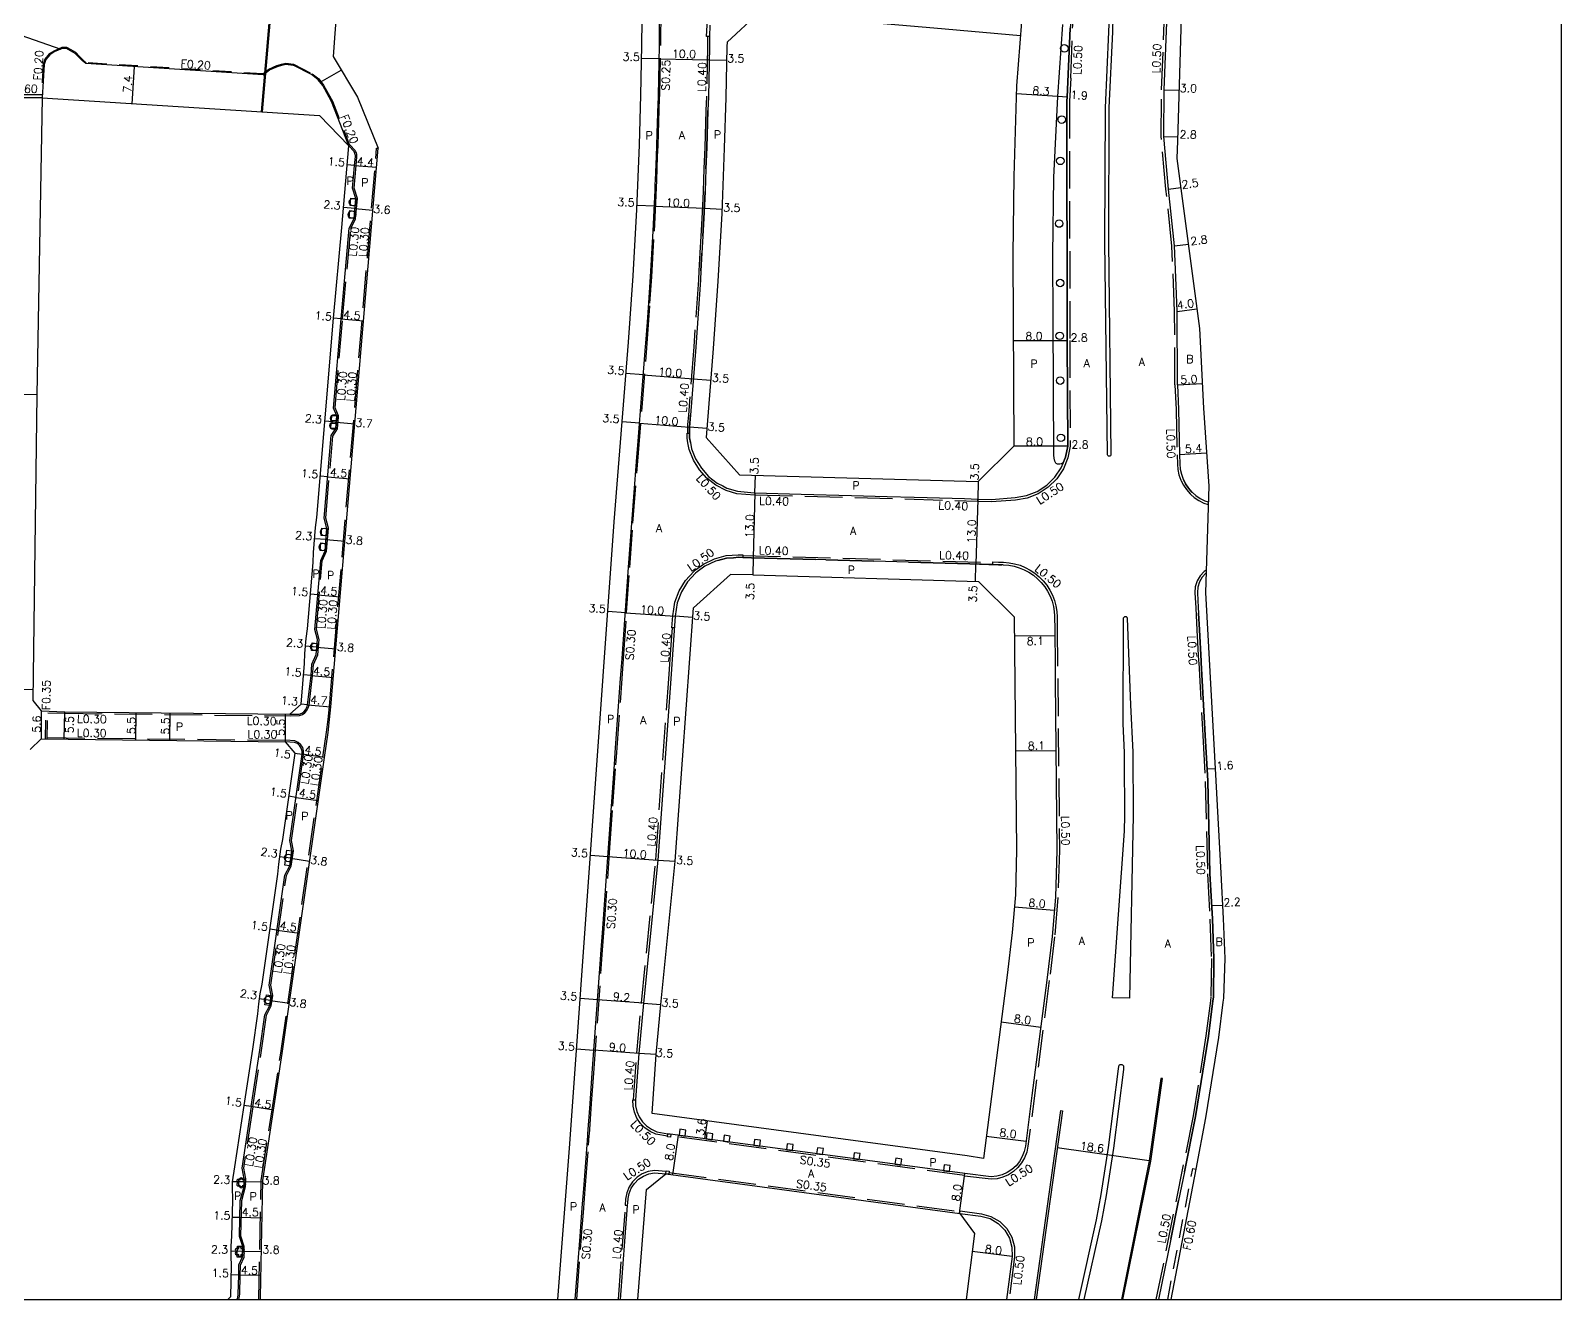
# Model space of a CAD drawing. Header units: metres. Extents: x -1600 to -800, y -108600 to -108000.
# Drawn here: x -1106.1 to -800, y -108600 to -108346.3 of the extents above; entities that cross this region are included whole.
import ezdxf

# ---------------------------------------------------------------- set-up
doc = ezdxf.new("R2010")
doc.units = ezdxf.units.M
doc.header["$LTSCALE"] = 2.5
for name, pattern in [('22320', [2.5, 1.5, -1]), ('22330', [4, 3, -1]), ('2233000', [4, 3, -1])]:
    doc.linetypes.add(name, pattern=pattern)
doc.layers.get('0').update_dxf_attribs({"color": 150, "lineweight": 50})
for name, color, linetype in [('2101000', 7, 'Continuous'), ('2213000', 3, 'Continuous'), ('2226000', 40, 'Continuous'), ('2227000', 1, 'Continuous'), ('2232000', 120, '22320'), ('2233000', 120, '22330'), ('2233300', 63, '2233000'), ('2235000', 4, 'Continuous'), ('2236000', 3, 'Continuous'), ('2236100', 3, 'Continuous'), ('2238000', 3, 'Continuous'), ('2239000', 3, 'Continuous'), ('9107000', 4, 'Continuous'), ('9201100', 215, 'Continuous'), ('9201500', 222, 'Continuous'), ('9202100', 82, 'Continuous'), ('9202200', 82, 'Continuous'), ('9203500', 155, 'Continuous'), ('999', 7, 'Continuous')]:
    doc.layers.add(name, color=color, linetype=linetype)
doc.layers.add('9109230', color=202, linetype='Continuous', lineweight=50)
doc.styles.add('Dm_Anotation', font='txt.shx', dxfattribs={"bigfont": 'pscdm.shx'})

# ---------------------------------------------------------------- blocks, each defined once
blk = doc.blocks.new('223800')
at = {"color": 0, "linetype": 'Continuous'}
blk.add_circle((0, 0), 0.75, dxfattribs=at)
blk = doc.blocks.new('223900')
at = {"linetype": 'Continuous'}
for centre, start, end in [((-0.57735, 0.333333), 30, 270), ((-0.57735, -0.333333), 90, 330), ((0, 0.666667), 330, 210), ((0.57735, 0.333333), 270, 150), ((0.57735, -0.333333), 210, 90), ((0, -0.666667), 150, 30)]:
    blk.add_arc(centre, 0.333333, start, end, dxfattribs=at)

msp = doc.modelspace()

# ---------------------------------------------------------------- linework, layer by layer
at = {"layer": '2101000'}
for points in [[(-1000.71, -108600), (-998.32, -108568.87), (-989.4, -108444.52), (-986.57, -108408.59), (-985.63, -108395.33), (-984.9, -108382.08), (-984.39, -108369.19), (-984.06, -108359.23), (-983.86, -108349.28), (-983.77, -108339.31), (-983.55, -108232.49), (-982.48, -108194.71), (-980.71, -108161.43)], [(-869.33, -108290.36), (-871.25, -108302.46), (-873.4, -108317.26), (-875.13, -108331.96), (-875.99, -108341.48), (-876.75, -108368.38), (-876.88, -108371.92), (-872.35, -108405.89)], [(-1043.57, -108324.82), (-1045.26, -108346.89)], [(-966.85, -108348.63), (-960.49, -108342.76), (-925.51, -108345.8), (-908.19, -108347.31)], [(-907.99, -108344.57), (-908.95, -108357.36), (-909.53, -108375.53), (-909.68, -108391.13), (-909.62, -108404.14), (-909.52, -108429.43)], [(-1045.26, -108346.89), (-1045.61, -108351.49)], [(-966.85, -108348.63), (-966.86, -108349.53), (-967.07, -108359.69), (-967.41, -108369.81), (-967.92, -108382.88), (-968.67, -108396.4), (-969.62, -108409.86), (-971.02, -108427.7)], [(-1045.61, -108351.49), (-1040.77, -108359.67)], [(-1103.81, -108359.8), (-1104.89, -108419.12), (-1105.69, -108480.28), (-1103.98, -108482.36), (-1099.31, -108482.52), (-1054.26, -108483.03), (-1052.04, -108481.02), (-1051.36, -108472.89), (-1051.29, -108470.89), (-1051.03, -108467.9), (-1050.77, -108465.91), (-1049.65, -108452.65), (-1049.58, -108450.65), (-1049.15, -108445.67), (-1048.89, -108443.68), (-1045.52, -108403.85), (-1043.88, -108385.69), (-1042.5, -108369.36)], [(-1103.81, -108359.8), (-1048.37, -108363.33), (-1042.5, -108369.36)], [(-1040.77, -108359.67), (-1036.62, -108369.86)], [(-1057.54, -108562.15), (-1055.81, -108550.82), (-1047.36, -108491.65), (-1046.64, -108486.63), (-1046.32, -108484.08), (-1046.06, -108481.52), (-1036.62, -108369.86)], [(-872.35, -108405.89), (-871.55, -108421.79), (-870.51, -108437.43), (-871.19, -108458.65)], [(-971.02, -108427.7), (-964.34, -108435.14), (-916.61, -108436.49), (-909.52, -108429.43)], [(-961.72, -108455.17), (-966.18, -108455.05), (-973.59, -108461.76)], [(-961.72, -108455.17), (-916.57, -108456.49), (-909.44, -108463.51)], [(-871.19, -108458.65), (-869.12, -108496.32), (-868.08, -108514.76), (-867.61, -108523.83), (-867.29, -108531.86), (-867.59, -108539.8), (-867.69, -108540.59), (-868.59, -108547.64), (-871.17, -108563.72), (-873.13, -108573.96)], [(-981.01, -108551.07), (-980.08, -108541.03), (-977.23, -108512.42), (-973.59, -108461.76)], [(-909.44, -108463.51), (-908.99, -108510.15), (-909.17, -108519.14), (-909.81, -108526.64), (-910.85, -108535.18)], [(-1106.19, -108490.04), (-1104.04, -108487.96), (-1055.25, -108488.52), (-1053.3, -108490.8), (-1055.76, -108508.05), (-1056.14, -108510.01), (-1056.57, -108512.98), (-1056.75, -108514.98), (-1059.89, -108536.95), (-1060.27, -108538.91), (-1060.55, -108540.89), (-1060.74, -108542.89), (-1061.74, -108549.95), (-1063.47, -108561.24), (-1065.34, -108573.52), (-1065.79, -108576.47), (-1065.81, -108577.43), (-1065.77, -108580.26), (-1065.92, -108587.33), (-1066.06, -108589.35), (-1066.1, -108591.5), (-1066.04, -108593.16), (-1066.17, -108599.46), (-1066.65, -108600)], [(-910.85, -108535.18), (-915.58, -108571.86)], [(-981.85, -108562.83), (-981.01, -108551.07)], [(-887.69, -108600), (-882.12, -108572.36), (-879.79, -108555.86), (-880.09, -108555.81), (-882.41, -108572.31), (-888, -108600)], [(-1060.17, -108600), (-1060.17, -108599.59), (-1059.69, -108576.23), (-1057.54, -108562.15)], [(-915.58, -108571.86), (-918.84, -108571.3), (-981.85, -108562.83)], [(-905.34, -108600), (-900.08, -108562.25), (-899.78, -108562.29), (-905.03, -108600)], [(-984.67, -108600), (-982.98, -108578.05), (-979.09, -108574.9)], [(-979.09, -108574.9), (-920.32, -108582.8)], [(-873.13, -108573.96), (-878.12, -108600)], [(-920.32, -108582.8), (-917.34, -108586.81), (-919, -108600)]]:
    msp.add_lwpolyline(points, dxfattribs=at)
at = {"layer": '2213000'}
for points in [[(-1095.06, -108352.94), (-1095.73, -108352.4), (-1096.52, -108351.55), (-1097.23, -108350.89), (-1098.12, -108350.37), (-1098.96, -108349.94), (-1099.81, -108349.94), (-1101.41, -108350.59), (-1102.26, -108351.15), (-1103.1, -108352.13), (-1103.38, -108353.09)], [(-1103.38, -108353.09), (-1103.81, -108359.8)], [(-1059.64, -108355.2), (-1095.06, -108352.94)], [(-1059.64, -108355.2), (-1058.38, -108354.2), (-1056.78, -108353.51), (-1055.89, -108353.23), (-1055.08, -108353.04), (-1053.63, -108353.24)], [(-1042.5, -108369.36), (-1045.96, -108360.51), (-1047.71, -108357.32), (-1048.65, -108356.14), (-1049.93, -108355.13), (-1053.63, -108353.24)], [(-1054.26, -108483.03), (-1052.41, -108482.99), (-1051.91, -108482.81), (-1051.47, -108482.51), (-1051.12, -108482.11), (-1050.87, -108481.64), (-1050.75, -108481.13), (-1050.05, -108475.29), (-1049.86, -108473.01), (-1049, -108471.08), (-1048.74, -108468.09), (-1049.27, -108466.04), (-1048.11, -108452.28), (-1047.24, -108450.35), (-1046.86, -108445.86), (-1047.39, -108443.81), (-1046, -108427.3), (-1045.07, -108425.87), (-1044.86, -108423.38), (-1045.53, -108421.82), (-1044.02, -108403.98), (-1042.39, -108385.82), (-1041.42, -108383.9), (-1041.09, -108379.91), (-1041.72, -108377.85), (-1041.33, -108373.29), (-1041.18, -108371.52), (-1041.18, -108371.31), (-1041.2, -108371.1), (-1041.26, -108370.89), (-1041.34, -108370.69), (-1041.45, -108370.51), (-1042.5, -108369.36)], [(-1061.99, -108561.47), (-1060.26, -108550.17), (-1059.25, -108543.1), (-1058.28, -108541.22), (-1057.99, -108539.24), (-1058.4, -108537.16), (-1055.27, -108515.19), (-1054.29, -108513.31), (-1053.87, -108510.34), (-1054.28, -108508.26), (-1051.82, -108491.01), (-1051.82, -108490.4), (-1051.99, -108489.81), (-1052.32, -108489.29), (-1052.78, -108488.89), (-1053.33, -108488.63), (-1055.25, -108488.52)], [(-1061.99, -108561.47), (-1063.86, -108573.75), (-1063.48, -108575.9), (-1063.51, -108577.47), (-1064.27, -108580.29), (-1064.42, -108587.36), (-1063.76, -108589.39), (-1063.8, -108591.55), (-1064.54, -108593.19), (-1064.58, -108595.14), (-1064.65, -108598.93), (-1064.77, -108599.7), (-1064.91, -108600)]]:
    msp.add_lwpolyline(points, dxfattribs=at)
at = {"layer": '2226000'}
for points in [[(-889.69, -108343.55), (-889.78, -108346.58), (-890.47, -108361.75), (-890.6, -108388.56), (-890.1, -108430.98), (-890.1, -108431.09), (-890.12, -108431.23), (-890.2, -108431.34), (-890.32, -108431.41), (-890.45, -108431.43), (-890.58, -108431.39), (-890.68, -108431.3), (-890.76, -108431.17), (-890.8, -108431.03), (-890.8, -108430.99), (-891.3, -108388.57), (-891.17, -108361.74), (-890.48, -108346.55), (-890.39, -108343.51)], [(-896.53, -108600), (-892.97, -108584.08), (-892.05, -108579.05), (-890.57, -108569.64), (-888.59, -108553.89), (-888.53, -108553.42), (-888.51, -108553.3), (-888.45, -108553.21), (-888.37, -108553.12), (-888.27, -108553.06), (-888.16, -108553.03), (-888.04, -108553.03), (-887.9, -108553.05), (-887.78, -108553.11), (-887.67, -108553.2), (-887.59, -108553.31), (-887.55, -108553.45), (-887.55, -108553.59), (-887.6, -108554.01), (-889.58, -108569.78), (-891.06, -108579.22), (-891.99, -108584.28), (-895.51, -108600)]]:
    msp.add_lwpolyline(points, dxfattribs=at)
msp.add_lwpolyline([(-887.35, -108495.32), (-887.37, -108490.64), (-887.65, -108484.92), (-887.55, -108463.89), (-887.55, -108463.82), (-887.54, -108463.73), (-887.5, -108463.64), (-887.45, -108463.57), (-887.37, -108463.51), (-887.29, -108463.47), (-887.19, -108463.46), (-887.11, -108463.46), (-887.03, -108463.48), (-886.96, -108463.52), (-886.91, -108463.58), (-886.87, -108463.65), (-886.86, -108463.73), (-886.85, -108463.86), (-886.14, -108481.1), (-885.67, -108490.59), (-885.61, -108503.29), (-886.34, -108539.75), (-889.74, -108539.68), (-887.37, -108506.42), (-887.31, -108503.28), (-887.32, -108500.01)], close=True, dxfattribs=at)
at = {"layer": '2227000'}
for points in [[(-870.8, -108206.46), (-870.86, -108207.02), (-871.36, -108209.33), (-877.33, -108236.91), (-878.62, -108243.29), (-880.12, -108249.19), (-890.26, -108293.37), (-894.81, -108314.45), (-895.51, -108320.39), (-896.61, -108329.72), (-898.25, -108345.82), (-898.82, -108359.61), (-898.87, -108360.4), (-898.81, -108408.27), (-898.72, -108429.39), (-899.16, -108431.63), (-899.35, -108432.1)], [(-877.05, -108397.27), (-877.37, -108389.38), (-878.59, -108378.01), (-879.52, -108367.51), (-879.46, -108358.18), (-878.78, -108341.32), (-877.95, -108332.06)], [(-981.2, -108377.01), (-981.17, -108376.21), (-980.98, -108371.47), (-980.9, -108369.32), (-980.82, -108366.87), (-980.61, -108360.81)], [(-971.07, -108373.95), (-970.9, -108369.68), (-970.66, -108362.31)], [(-982.78, -108404.64), (-982.51, -108400.79), (-982.14, -108395.55), (-981.64, -108386.4), (-981.41, -108382.24), (-981.25, -108378.26)], [(-971.68, -108387.42), (-971.42, -108382.72), (-971.25, -108378.52)], [(-972.06, -108394.35), (-971.86, -108390.81)], [(-984.62, -108428.4), (-983.13, -108409.49)], [(-974.17, -108428.69), (-974.34, -108427.78), (-974.35, -108426.8), (-974.37, -108425.6), (-974.18, -108423.24)], [(-967.66, -108437.37), (-966.86, -108437.79), (-964.77, -108438.43), (-961.4, -108438.72)], [(-873.77, -108438.69), (-873.89, -108438.59), (-874.59, -108437.8), (-875.17, -108436.94), (-875.6, -108436.09)], [(-952, -108438.99), (-941.99, -108439.27)], [(-934.8, -108439.47), (-929.44, -108439.63)], [(-926.8, -108439.7), (-919.39, -108439.91)], [(-968.67, -108452.26), (-966.93, -108451.8), (-965.58, -108451.71), (-964.59, -108451.64), (-963.68, -108451.67), (-961.93, -108451.72), (-949.11, -108452.08)], [(-965.58, -108451.71), (-964.59, -108451.64), (-963.68, -108451.67), (-961.93, -108451.72)], [(-947.08, -108452.13), (-937.48, -108452.4)], [(-930.54, -108452.6), (-918.31, -108452.94), (-913.71, -108453.07), (-912.57, -108453.11), (-911.87, -108453.13)], [(-972.85, -108454.57), (-973.18, -108454.81), (-974.76, -108456.54), (-975.98, -108458.54), (-976.8, -108460.74), (-977.01, -108462.1)], [(-918.31, -108452.94), (-912.57, -108453.11)], [(-901.35, -108463.37), (-901.34, -108463.57), (-901.34, -108463.58), (-901.34, -108463.69), (-901.32, -108465.9), (-901.24, -108473.61), (-901.22, -108476.33), (-900.89, -108510.24), (-901.18, -108519.61), (-901.85, -108527.47), (-902.91, -108536.18), (-905.89, -108559.25), (-907.12, -108568.83), (-907.19, -108569.34)], [(-901.34, -108463.57), (-901.34, -108463.58), (-901.34, -108463.69), (-901.32, -108465.9), (-901.24, -108473.61), (-901.22, -108476.33)], [(-875.39, -108574.5), (-873.16, -108563.47), (-870.57, -108547.35), (-869.67, -108540.34), (-869.57, -108539.56), (-869.49, -108531.86), (-869.8, -108523.93), (-870.28, -108514.88), (-870.72, -108496.34), (-871.22, -108487.26), (-871.29, -108486.01), (-872.03, -108472.64), (-872.04, -108472.37), (-872.38, -108466.14), (-872.57, -108462.79)], [(-977.63, -108469.16), (-978.12, -108475.93)], [(-997.2, -108600), (-996.24, -108587.45), (-996.16, -108586.38), (-995.81, -108581.78), (-995.8, -108581.67), (-995.51, -108577.93), (-994.83, -108569.13), (-994.77, -108568.22), (-994.7, -108567.23), (-994.68, -108566.93), (-994.24, -108560.88), (-994.24, -108560.85), (-993.8, -108554.76), (-992.17, -108532.05), (-992.1, -108531), (-991.72, -108525.82), (-990.57, -108509.7), (-989.97, -108501.37), (-989.37, -108493.09), (-989.2, -108490.63), (-988.14, -108475.86), (-987.85, -108471.88)], [(-988.18, -108600), (-986.73, -108581.2), (-986.64, -108579.98), (-986.62, -108579.85)], [(-878.12, -108587.95), (-876.56, -108580.26)], [(-920.32, -108582.8), (-916.08, -108583.37), (-914.26, -108583.86), (-912.64, -108584.8), (-911.31, -108586.13), (-910.36, -108587.76), (-909.87, -108589.57), (-909.86, -108591.45), (-910.94, -108600)]]:
    msp.add_lwpolyline(points, dxfattribs=at)
at = {"layer": '2232000'}
for points in [[(-1094.98, -108352.75), (-1095.59, -108352.25), (-1096.38, -108351.41), (-1097.11, -108350.73), (-1098.02, -108350.19), (-1098.91, -108349.74), (-1099.85, -108349.74), (-1101.51, -108350.41), (-1102.39, -108351), (-1103.27, -108352.03), (-1103.58, -108353.05)], [(-1103.58, -108353.05), (-1103.97, -108359.2)], [(-1059.71, -108354.99), (-1094.98, -108352.75)], [(-1059.71, -108354.99), (-1058.49, -108354.03), (-1056.85, -108353.32), (-1055.94, -108353.03), (-1055.09, -108352.84), (-1053.54, -108353.06)], [(-1053.54, -108353.06), (-1049.83, -108354.96), (-1048.51, -108355.99), (-1047.55, -108357.21), (-1045.78, -108360.42), (-1042.34, -108369.22)], [(-1103.81, -108359.8), (-1113.01, -108359.69)], [(-1103.77, -108359.2), (-1112.84, -108359.1)], [(-1103.13, -108487.97), (-1103.05, -108482.39)], [(-1102.78, -108487.98), (-1102.7, -108482.4)], [(-878.73, -108600), (-873.72, -108573.85), (-873.13, -108573.96)]]:
    msp.add_lwpolyline(points, dxfattribs=at)
at = {"layer": '2233000'}
for points in [[(-877.29, -108417.17), (-877.34, -108402.48), (-877.87, -108389.42), (-879.08, -108378.06), (-880.02, -108367.53), (-879.96, -108358.16), (-879.28, -108341.29), (-878.41, -108331.63), (-878.15, -108327.69), (-876.67, -108316.83), (-874.61, -108302.67), (-874.51, -108301.96), (-872.56, -108289.71), (-863.72, -108246.3), (-862.45, -108240.02), (-856.51, -108212.55), (-853.14, -108197), (-852.65, -108197.1)], [(-898.08, -108355.84), (-897.75, -108345.86), (-896.12, -108329.78), (-895.02, -108320.45), (-894.32, -108314.53), (-889.77, -108293.48), (-879.64, -108249.3), (-878.13, -108243.39)], [(-970.34, -108347.53), (-970.99, -108347.52), (-970.74, -108344.1), (-970.51, -108342.96), (-970.14, -108341.86), (-969.63, -108340.81), (-968.99, -108339.84), (-968.24, -108338.95), (-967.38, -108338.17), (-966.43, -108337.51), (-965.4, -108336.96), (-964.31, -108336.56), (-963.18, -108336.29), (-962.02, -108336.17), (-960.87, -108336.2), (-960.9, -108336.7)], [(-970.74, -108347.52), (-970.76, -108349.47), (-970.97, -108359.59), (-971.06, -108362.29), (-971.3, -108369.67), (-971.47, -108373.93), (-971.65, -108378.5), (-971.82, -108382.7), (-972.08, -108387.4), (-972.26, -108390.79), (-972.46, -108394.33), (-972.56, -108396.16), (-973.51, -108409.57), (-974.58, -108423.2), (-974.73, -108425.06), (-974.77, -108425.58), (-974.75, -108426.8)], [(-898.08, -108355.84), (-898.37, -108360.41), (-898.31, -108408.27), (-898.22, -108429.43), (-898.68, -108431.77), (-899.59, -108433.97), (-900.92, -108435.95), (-902.61, -108437.62), (-904.61, -108438.92), (-906.83, -108439.79), (-909.15, -108440.2), (-913.96, -108440.56), (-916.72, -108440.48), (-916.71, -108439.98)], [(-1057.83, -108562.11), (-1056.1, -108550.78), (-1047.66, -108491.61), (-1046.94, -108486.59), (-1046.62, -108484.04), (-1046.36, -108481.49), (-1036.92, -108369.84), (-1036.62, -108369.86)], [(-1054.15, -108483.34), (-1052.35, -108483.29), (-1051.77, -108483.08), (-1051.28, -108482.73), (-1050.87, -108482.28), (-1050.59, -108481.75), (-1050.45, -108481.18), (-1049.75, -108475.32), (-1049.57, -108473.09), (-1048.7, -108471.16), (-1048.44, -108468.07), (-1048.97, -108466.01), (-1047.81, -108452.36), (-1046.95, -108450.42), (-1046.56, -108445.84), (-1047.09, -108443.78), (-1045.7, -108427.4), (-1044.78, -108425.97), (-1044.56, -108423.33), (-1045.23, -108421.77), (-1043.73, -108404.01), (-1042.1, -108385.91), (-1041.13, -108383.98), (-1040.78, -108379.88), (-1041.41, -108377.82), (-1041.03, -108373.31), (-1040.88, -108371.54), (-1040.88, -108371.29), (-1040.91, -108371.04), (-1040.97, -108370.79), (-1041.07, -108370.56), (-1041.21, -108370.33), (-1042.28, -108369.16), (-1042.5, -108369.36)], [(-877.29, -108417.17), (-877.04, -108422.1), (-876.84, -108431.13), (-876.8, -108432.99), (-876.71, -108434.08), (-876.47, -108435.16), (-876.1, -108436.2), (-876.05, -108436.32), (-875.6, -108437.19), (-874.98, -108438.11), (-874.25, -108438.94), (-874.1, -108439.07), (-873.41, -108439.67), (-872.49, -108440.29), (-871.5, -108440.79), (-870.63, -108441.09)], [(-961.26, -108438.73), (-961.28, -108439.23), (-961.28, -108439.23), (-964.86, -108438.93), (-967.05, -108438.26), (-969.07, -108437.21), (-970.87, -108435.82), (-972.39, -108434.12), (-973.58, -108432.19), (-974.41, -108430.07), (-974.66, -108428.78), (-974.84, -108427.83), (-974.85, -108426.8), (-974.35, -108426.8)], [(-961.28, -108439.13), (-916.72, -108440.38)], [(-977.39, -108465.73), (-977.88, -108465.71), (-977.72, -108463.37), (-977.51, -108462.02), (-977.29, -108460.61), (-976.43, -108458.32), (-975.16, -108456.24), (-973.52, -108454.44), (-973.15, -108454.17), (-971.56, -108452.98), (-969.36, -108451.93), (-967.01, -108451.3), (-964.6, -108451.14), (-963.66, -108451.17), (-963.68, -108451.67)], [(-963.67, -108451.27), (-913.7, -108452.67)], [(-913.71, -108453.07), (-913.7, -108452.57), (-912.55, -108452.61), (-911.56, -108452.63), (-910.46, -108452.72), (-909.35, -108452.93), (-908.26, -108453.24), (-907.22, -108453.67), (-906.22, -108454.2), (-905.28, -108454.83), (-904.41, -108455.55), (-903.62, -108456.35), (-902.92, -108457.23), (-902.31, -108458.18), (-901.79, -108459.19), (-901.39, -108460.24), (-901.09, -108461.33), (-900.91, -108462.45), (-900.84, -108463.56), (-900.82, -108465.89), (-900.39, -108510.24), (-900.68, -108519.63), (-901.35, -108527.52), (-902.41, -108536.24), (-906.69, -108569.4), (-906.93, -108570.57), (-907.36, -108571.68), (-907.95, -108572.71), (-908.7, -108573.64), (-909.58, -108574.43), (-910.58, -108575.08), (-911.67, -108575.56), (-912.82, -108575.87), (-914.02, -108575.99), (-919.38, -108575.36), (-919.32, -108574.86)], [(-871.05, -108454.21), (-871.41, -108454.44), (-872.25, -108455.31), (-872.86, -108456.35), (-873.22, -108457.51), (-873.29, -108458.68), (-873.29, -108458.76), (-873.13, -108461.72), (-872.88, -108466.17), (-872.54, -108472.4), (-872.52, -108472.67), (-871.79, -108486.03), (-871.72, -108487.29), (-871.22, -108496.46)], [(-985.57, -108560.13), (-984.9, -108550.79), (-983.97, -108540.74), (-981.12, -108512.13), (-978.52, -108475.91), (-978.03, -108469.13), (-977.78, -108465.71)], [(-1102.71, -108482.7), (-1099.32, -108482.82), (-1054.15, -108483.34)], [(-1102.77, -108487.68), (-1055.11, -108488.22)], [(-1061.69, -108561.52), (-1059.96, -108550.21), (-1058.96, -108543.19), (-1057.99, -108541.31), (-1057.69, -108539.23), (-1058.1, -108537.15), (-1054.98, -108515.28), (-1054, -108513.4), (-1053.56, -108510.33), (-1053.97, -108508.25), (-1051.52, -108491.03), (-1051.52, -108490.36), (-1051.71, -108489.69), (-1052.09, -108489.1), (-1052.61, -108488.64), (-1053.26, -108488.34), (-1055.11, -108488.22)], [(-871.22, -108496.46), (-870.78, -108514.9), (-870.3, -108523.95), (-869.99, -108531.86), (-870.08, -108539.54)], [(-870.08, -108539.54), (-870.17, -108540.28), (-871.07, -108547.28), (-873.64, -108563.33)], [(-1061.69, -108561.52), (-1063.56, -108573.74), (-1063.18, -108575.88), (-1063.21, -108577.52), (-1063.97, -108580.33), (-1064.12, -108587.32), (-1063.46, -108589.35), (-1063.5, -108591.62), (-1064.24, -108593.26), (-1064.28, -108595.14), (-1064.35, -108598.96), (-1064.48, -108599.78), (-1064.58, -108600)], [(-1060.47, -108600), (-1059.99, -108576.2), (-1057.83, -108562.11)], [(-978.77, -108567.38), (-981.07, -108566.96), (-982.24, -108566.44), (-983.28, -108565.72), (-984.17, -108564.81), (-984.88, -108563.76), (-985.37, -108562.59), (-985.64, -108561.35), (-985.66, -108560.13), (-985.16, -108560.12)], [(-873.64, -108563.33), (-881.07, -108600)], [(-979.03, -108574.41), (-981.37, -108574.22), (-982.62, -108574.44), (-983.8, -108574.9), (-984.85, -108575.59), (-985.75, -108576.48), (-986.45, -108577.53), (-986.92, -108578.7), (-987.14, -108579.94), (-987.23, -108581.16), (-986.73, -108581.2)], [(-988.58, -108600), (-987.13, -108581.17)], [(-920.32, -108582.8), (-920.26, -108582.31), (-915.98, -108582.88), (-914.07, -108583.4), (-912.33, -108584.4), (-910.91, -108585.82), (-909.9, -108587.56), (-909.37, -108589.5), (-909.36, -108591.48), (-910.43, -108600)]]:
    msp.add_lwpolyline(points, dxfattribs=at)
at = {"layer": '2233300'}
for points in [[(-986.94, -108462.73), (-986.29, -108453.66), (-985.66, -108444.8), (-984.69, -108432.43), (-982.83, -108408.87), (-982.26, -108400.81), (-981.89, -108395.57), (-981.39, -108386.41), (-981.16, -108382.25), (-980.92, -108376.22), (-980.73, -108371.48), (-980.65, -108369.33), (-980.57, -108366.87), (-980.33, -108359.85), (-980.31, -108359.33), (-980.11, -108349.33), (-980.02, -108339.33)], [(-996.9, -108600), (-995.94, -108587.48), (-995.86, -108586.41), (-995.51, -108581.8), (-995.5, -108581.69), (-995.21, -108577.96), (-994.53, -108569.16), (-994.47, -108568.24), (-994.4, -108567.25), (-994.38, -108566.96), (-993.94, -108560.9), (-993.94, -108560.87), (-993.5, -108554.78), (-991.87, -108532.07), (-991.8, -108531.02), (-991.43, -108525.84), (-990.27, -108509.72), (-989.67, -108501.39), (-989.08, -108493.11), (-988.9, -108490.65), (-987.84, -108475.88), (-987.55, -108471.91), (-986.89, -108462.73), (-987.19, -108462.71)], [(-919.37, -108575.21), (-978.16, -108567.31)], [(-978.45, -108574.64), (-920.28, -108582.45)]]:
    msp.add_lwpolyline(points, dxfattribs=at)
at = {"layer": '2235000'}
for points in [[(-978.11, -108566.96), (-978.19, -108567.56), (-978.79, -108567.48), (-978.71, -108566.88)], [(-978.42, -108574.39), (-978.5, -108574.98), (-979.09, -108574.9), (-979.01, -108574.31)]]:
    msp.add_lwpolyline(points, close=True, dxfattribs=at)
at = {"layer": '2236000'}
for points in [[(-1042.29, -108382.32), (-1041.3, -108382.4), (-1041.42, -108383.9), (-1042.42, -108383.81)], [(-1042.08, -108379.83), (-1041.09, -108379.91), (-1041.21, -108381.41), (-1042.21, -108381.32)], [(-1045.99, -108424.79), (-1044.99, -108424.88), (-1045.07, -108425.87), (-1046.07, -108425.79)], [(-1045.86, -108423.3), (-1044.86, -108423.38), (-1044.95, -108424.38), (-1045.94, -108424.3)], [(-1047.86, -108445.78), (-1046.86, -108445.86), (-1046.99, -108447.36), (-1047.99, -108447.27)], [(-1048.11, -108448.77), (-1047.12, -108448.85), (-1047.24, -108450.35), (-1048.24, -108450.26)], [(-1049.8, -108468.75), (-1048.81, -108468.84), (-1048.93, -108470.33), (-1049.93, -108470.25)], [(-1054.86, -108510.2), (-1053.87, -108510.34), (-1054.29, -108513.31), (-1055.28, -108513.17)], [(-1058.98, -108539.1), (-1057.99, -108539.24), (-1058.28, -108541.22), (-1059.27, -108541.08)], [(-1064.48, -108575.88), (-1063.48, -108575.9), (-1063.51, -108577.47), (-1064.51, -108577.45)], [(-1064.76, -108589.37), (-1063.76, -108589.39), (-1063.8, -108591.55), (-1064.8, -108591.53)]]:
    msp.add_lwpolyline(points, close=True, dxfattribs=at)
at = {"layer": '2236000', "flags": 128}
for points in [[(-976.42, -108567.19), (-975.23, -108567.35), (-975.07, -108566.16), (-976.26, -108566)], [(-971.02, -108567.92), (-969.83, -108568.08), (-969.67, -108566.89), (-970.86, -108566.73)], [(-967.59, -108568.38), (-966.4, -108568.54), (-966.24, -108567.35), (-967.43, -108567.19)], [(-961.49, -108569.2), (-960.3, -108569.36), (-960.14, -108568.17), (-961.33, -108568.01)], [(-954.96, -108570.07), (-953.78, -108570.23), (-953.62, -108569.05), (-954.8, -108568.89)], [(-948.94, -108570.88), (-947.75, -108571.04), (-947.59, -108569.86), (-948.78, -108569.7)], [(-941.58, -108571.87), (-940.4, -108572.03), (-940.24, -108570.84), (-941.43, -108570.68)], [(-933.27, -108572.99), (-932.08, -108573.15), (-931.92, -108571.96), (-933.11, -108571.8)], [(-923.58, -108574.29), (-922.39, -108574.45), (-922.23, -108573.26), (-923.42, -108573.1)]]:
    msp.add_lwpolyline(points, close=True, dxfattribs=at)
at = {"layer": '2236100'}
msp.add_lwpolyline([(-898.25, -108345.82), (-898.82, -108359.61), (-898.87, -108360.4), (-898.81, -108408.27), (-898.72, -108429.39), (-899.16, -108431.63), (-899.35, -108432.1), (-899.56, -108432.6), (-899.66, -108432.72), (-899.95, -108432.95), (-900.32, -108433), (-900.74, -108433), (-901, -108432.9), (-901.11, -108432.81), (-901.3, -108432.4), (-901.44, -108431.8), (-901.52, -108431.2), (-901.62, -108404.11), (-901.68, -108391.15), (-901.53, -108375.72), (-900.72, -108359.49), (-899.71, -108345.11)], dxfattribs=at)
at = {"layer": '9107000'}
for points in [[(-876.79, -108417.16), (-876.84, -108402.46), (-877.05, -108397.27), (-877.37, -108389.38), (-878.59, -108378.01), (-879.52, -108367.51), (-879.46, -108358.18), (-878.78, -108341.32), (-877.95, -108332.06), (-877.91, -108331.67), (-877.65, -108327.74), (-876.17, -108316.9), (-874.12, -108302.74), (-874.02, -108302.04), (-872.07, -108289.8), (-863.23, -108246.4), (-861.96, -108240.12), (-856.02, -108212.66), (-852.65, -108197.1)], [(-997.2, -108600), (-996.24, -108587.45), (-996.16, -108586.38), (-995.81, -108581.78), (-995.8, -108581.67), (-995.51, -108577.93), (-994.83, -108569.13), (-994.77, -108568.22), (-994.7, -108567.23), (-994.68, -108566.93), (-994.24, -108560.88), (-994.24, -108560.85), (-993.8, -108554.76), (-992.17, -108532.05), (-992.1, -108531), (-991.72, -108525.82), (-990.57, -108509.7), (-989.97, -108501.37), (-989.37, -108493.09), (-989.2, -108490.63), (-988.14, -108475.86), (-987.85, -108471.88), (-986.54, -108453.64), (-986.54, -108453.62), (-985.91, -108444.78), (-984.95, -108432.58), (-984.93, -108432.41), (-984.62, -108428.4), (-983.13, -108409.49), (-983.08, -108408.85), (-982.78, -108404.64), (-982.51, -108400.79), (-982.14, -108395.55), (-981.64, -108386.4), (-981.41, -108382.24), (-981.25, -108378.26), (-981.2, -108377.01), (-981.17, -108376.21), (-980.98, -108371.47), (-980.9, -108369.32), (-980.82, -108366.87), (-980.61, -108360.81), (-980.58, -108359.84), (-980.56, -108359.33), (-980.36, -108349.33), (-980.27, -108339.33)], [(-970.32, -108345.26), (-970.34, -108347.53), (-970.36, -108349.48), (-970.57, -108359.6), (-970.66, -108362.31), (-970.9, -108369.68), (-971.07, -108373.95), (-971.25, -108378.52), (-971.42, -108382.72), (-971.68, -108387.42), (-971.86, -108390.81), (-972.06, -108394.35), (-972.16, -108396.18), (-973.11, -108409.6), (-974.18, -108423.24), (-974.37, -108425.6), (-974.34, -108427.78), (-974.17, -108428.69), (-973.93, -108429.93), (-973.13, -108431.96), (-971.99, -108433.82), (-970.53, -108435.45), (-968.8, -108436.79), (-967.66, -108437.37), (-966.86, -108437.79), (-964.77, -108438.43), (-961.4, -108438.72), (-961.26, -108438.73), (-952, -108438.99), (-941.99, -108439.27), (-934.8, -108439.47), (-929.44, -108439.63), (-926.8, -108439.7), (-919.39, -108439.91), (-916.71, -108439.98), (-913.97, -108440.06), (-909.21, -108439.71), (-906.96, -108439.31), (-904.84, -108438.47), (-902.93, -108437.23), (-901.3, -108435.63), (-900.03, -108433.74), (-899.59, -108432.68), (-899.56, -108432.6), (-899.35, -108432.1), (-899.16, -108431.63), (-898.72, -108429.39), (-898.81, -108408.27), (-898.87, -108360.4), (-898.82, -108359.61), (-898.25, -108345.82)], [(-876.79, -108417.16), (-876.55, -108422.08), (-876.34, -108431.11), (-876.3, -108432.96), (-876.21, -108434), (-875.99, -108435.02), (-875.64, -108436.01), (-875.6, -108436.09), (-875.17, -108436.94), (-874.59, -108437.8), (-873.89, -108438.59), (-873.77, -108438.69), (-873.11, -108439.27), (-872.24, -108439.86), (-871.31, -108440.33), (-870.61, -108440.57)], [(-911.6, -108453.13), (-911.87, -108453.13), (-912.57, -108453.11), (-913.71, -108453.07), (-918.31, -108452.94), (-930.54, -108452.6), (-937.48, -108452.4), (-947.08, -108452.13), (-949.11, -108452.08), (-961.93, -108451.72), (-963.68, -108451.67), (-964.59, -108451.64), (-965.58, -108451.71), (-966.93, -108451.8), (-968.67, -108452.26), (-969.19, -108452.4), (-971.3, -108453.41), (-972.85, -108454.57), (-973.18, -108454.81), (-974.76, -108456.54), (-975.98, -108458.54), (-976.8, -108460.74), (-977.01, -108462.1), (-977.22, -108463.43), (-977.63, -108469.16), (-978.12, -108475.93), (-980.72, -108512.17), (-983.57, -108540.77), (-984.5, -108550.82), (-985.16, -108560.12)], [(-911.6, -108453.13), (-910.52, -108453.22), (-909.46, -108453.41), (-908.43, -108453.71), (-907.43, -108454.12), (-906.48, -108454.63), (-905.58, -108455.23), (-904.75, -108455.91), (-904, -108456.68), (-903.32, -108457.53), (-902.74, -108458.43), (-902.25, -108459.39), (-901.86, -108460.4), (-901.58, -108461.44), (-901.41, -108462.5), (-901.35, -108463.37), (-901.34, -108463.57), (-901.34, -108463.58), (-901.34, -108463.69), (-901.32, -108465.9), (-901.24, -108473.61), (-901.22, -108476.33), (-900.89, -108510.24), (-901.18, -108519.61), (-901.85, -108527.47), (-902.91, -108536.18), (-905.89, -108559.25), (-907.12, -108568.83), (-907.19, -108569.34)], [(-871.07, -108454.82), (-871.09, -108454.83), (-871.85, -108455.62), (-872.4, -108456.56), (-872.72, -108457.6), (-872.79, -108458.69), (-872.79, -108458.73), (-872.63, -108461.69), (-872.57, -108462.79), (-872.38, -108466.14), (-872.04, -108472.37), (-872.03, -108472.64), (-871.29, -108486.01), (-871.22, -108487.26), (-870.72, -108496.34), (-870.28, -108514.88), (-869.8, -108523.93), (-869.49, -108531.86), (-869.57, -108539.56), (-869.67, -108540.34), (-870.57, -108547.35), (-873.16, -108563.47), (-875.39, -108574.5), (-876.56, -108580.26), (-878.12, -108587.95), (-880.56, -108600)], [(-985.16, -108560.12), (-985.14, -108561.29), (-984.89, -108562.44), (-984.43, -108563.52), (-983.78, -108564.5), (-982.96, -108565.33), (-981.99, -108566), (-980.92, -108566.48), (-978.71, -108566.88)], [(-919.32, -108574.86), (-978.71, -108566.88)], [(-907.19, -108569.34), (-907.41, -108570.43), (-907.81, -108571.46), (-908.36, -108572.43), (-909.06, -108573.29), (-909.89, -108574.03), (-910.82, -108574.64), (-911.83, -108575.09), (-912.91, -108575.38), (-914.01, -108575.49), (-919.32, -108574.86)], [(-988.18, -108600), (-986.73, -108581.2), (-986.64, -108579.98), (-986.62, -108579.85), (-986.43, -108578.84), (-986, -108577.76), (-985.36, -108576.8), (-984.54, -108575.98), (-983.57, -108575.34), (-982.49, -108574.92), (-981.34, -108574.72), (-979.09, -108574.9)]]:
    msp.add_lwpolyline(points, dxfattribs=at)
at = {"layer": '9109230'}
msp.add_lwpolyline([(-1083.11, -108273.52), (-1052.4, -108276.15), (-1059.85, -108362.6)], dxfattribs=at)
at = {"layer": '9201100'}
for points in [[(-1085.42, -108353.56), (-1085.89, -108360.94)], [(-980.41, -108351.99), (-983.91, -108351.92)], [(-980.41, -108351.99), (-970.41, -108352.2)], [(-970.41, -108352.2), (-966.91, -108352.27)], [(-1103.81, -108359.8), (-1113.01, -108359.69)], [(-898.82, -108359.61), (-900.72, -108359.49)], [(-879.46, -108358.18), (-876.46, -108358.26)], [(-879.52, -108367.51), (-876.72, -108367.59)], [(-1041.33, -108373.29), (-1042.82, -108373.16)], [(-1041.33, -108373.29), (-1036.94, -108373.66)], [(-878.59, -108378.01), (-876.11, -108377.68)], [(-1041.26, -108381.91), (-1043.55, -108381.71)], [(-1041.26, -108381.91), (-1037.67, -108382.21)], [(-981.38, -108381.46), (-984.87, -108381.33)], [(-981.38, -108381.46), (-971.38, -108381.86)], [(-971.38, -108381.86), (-967.89, -108382)], [(-877.37, -108389.38), (-874.6, -108389.01)], [(-876.84, -108402.46), (-872.87, -108401.94)], [(-1044.02, -108403.98), (-1045.52, -108403.85)], [(-1044.02, -108403.98), (-1039.54, -108404.36)], [(-909.61, -108408.32), (-901.61, -108408.28)], [(-901.61, -108408.28), (-898.81, -108408.27)], [(-983.58, -108415.15), (-987.07, -108414.88)], [(-983.58, -108415.15), (-973.61, -108415.93)], [(-973.61, -108415.93), (-970.12, -108416.21)], [(-1104.89, -108419.12), (-1113.69, -108419.02)], [(-876.79, -108417.16), (-871.8, -108416.91)], [(-1044.97, -108424.63), (-1047.26, -108424.43)], [(-1044.97, -108424.63), (-1041.28, -108424.94)], [(-984.34, -108424.81), (-987.83, -108424.54)], [(-984.34, -108424.81), (-974.37, -108425.6)], [(-970.88, -108425.87), (-974.37, -108425.6)], [(-901.52, -108429.4), (-909.52, -108429.43)], [(-898.72, -108429.39), (-901.52, -108429.4)], [(-876.34, -108431.11), (-870.96, -108430.76)], [(-1046.69, -108435.56), (-1048.19, -108435.43)], [(-1046.69, -108435.56), (-1042.21, -108435.93)], [(-961.26, -108438.73), (-961.16, -108435.23)], [(-916.61, -108436.49), (-916.71, -108439.98)], [(-961.26, -108438.73), (-961.62, -108451.72)], [(-916.71, -108439.98), (-917.07, -108452.98)], [(-1047.05, -108448.1), (-1049.34, -108447.91)], [(-1047.05, -108448.1), (-1043.27, -108448.42)], [(-961.62, -108451.72), (-961.72, -108455.17)], [(-917.17, -108456.48), (-917.07, -108452.98)], [(-1048.69, -108459.16), (-1050.18, -108459.03)], [(-1048.69, -108459.16), (-1044.21, -108459.54)], [(-987.19, -108462.71), (-990.68, -108462.46)], [(-987.19, -108462.71), (-977.22, -108463.43)], [(-973.73, -108463.68), (-977.22, -108463.43)], [(-901.31, -108467.31), (-909.41, -108467.39)], [(-1048.87, -108469.59), (-1051.16, -108469.39)], [(-1048.87, -108469.59), (-1045.08, -108469.91)], [(-1050.05, -108475.29), (-1051.55, -108475.16)], [(-1050.05, -108475.29), (-1045.57, -108475.67)], [(-1105.66, -108478.16), (-1114.36, -108478.06)], [(-1103.98, -108482.36), (-1104.04, -108487.96)], [(-1099.38, -108488.02), (-1099.31, -108482.52)], [(-1085.1, -108488.18), (-1085.04, -108482.68)], [(-1078.3, -108488.26), (-1078.24, -108482.76)], [(-1055.19, -108483.02), (-1055.25, -108488.52)], [(-1050.75, -108481.13), (-1052.04, -108481.02)], [(-1050.75, -108481.13), (-1046.06, -108481.52)], [(-1053.3, -108490.8), (-1051.82, -108491.01)], [(-1047.36, -108491.65), (-1051.82, -108491.01)], [(-901.08, -108490.31), (-909.18, -108490.39)], [(-870.86, -108493.93), (-869.26, -108493.85)], [(-1053.05, -108499.64), (-1054.53, -108499.42)], [(-1053.05, -108499.64), (-1048.59, -108500.27)], [(-1054.08, -108511.82), (-1056.36, -108511.5)], [(-1054.08, -108511.82), (-1050.32, -108512.36)], [(-994.18, -108511.2), (-990.69, -108511.45)], [(-990.69, -108511.45), (-980.72, -108512.17)], [(-980.72, -108512.17), (-977.23, -108512.42)], [(-909.37, -108521.52), (-901.4, -108522.21)], [(-869.94, -108521.27), (-867.75, -108521.16)], [(-1056.83, -108526.17), (-1058.32, -108525.96)], [(-1056.83, -108526.17), (-1052.38, -108526.81)], [(-1058.13, -108540.23), (-1060.41, -108539.9)], [(-1058.13, -108540.23), (-1054.37, -108540.76)], [(-992.75, -108540.12), (-996.24, -108539.87)], [(-983.57, -108540.77), (-992.75, -108540.12)], [(-983.57, -108540.77), (-980.08, -108541.03)], [(-912.05, -108544.53), (-904.12, -108545.55)], [(-996.96, -108549.93), (-993.47, -108550.18)], [(-984.5, -108550.82), (-993.47, -108550.18)], [(-981.01, -108551.07), (-984.5, -108550.82)], [(-1061.99, -108561.47), (-1063.47, -108561.24)], [(-1057.54, -108562.15), (-1061.99, -108561.47)], [(-977.66, -108575.1), (-976.59, -108567.17)], [(-915, -108567.36), (-907.06, -108568.38)], [(-882.41, -108572.31), (-900.83, -108569.72)], [(-920.39, -108582.79), (-919.32, -108574.86)], [(-1063.49, -108576.51), (-1065.79, -108576.47)], [(-1059.69, -108576.59), (-1063.49, -108576.51)], [(-1064.34, -108583.65), (-1065.84, -108583.62)], [(-1059.84, -108583.75), (-1064.34, -108583.65)], [(-1066.08, -108590.29), (-1063.78, -108590.33)], [(-1063.78, -108590.33), (-1059.98, -108590.41)], [(-909.86, -108591.45), (-917.8, -108590.45)], [(-1064.58, -108595.14), (-1066.08, -108595.11)], [(-1060.08, -108595.23), (-1064.58, -108595.14)]]:
    msp.add_lwpolyline(points, dxfattribs=at)
at = {"layer": '9201100', "flags": 128}
for points in [[(-900.72, -108359.49), (-909, -108358.96)], [(-971.27, -108567.88), (-970.79, -108564.32)]]:
    msp.add_lwpolyline(points, dxfattribs=at)
at = {"layer": '9202200'}
for points in [[(-1109.4, -108346.77), (-1100.05, -108350.04)], [(-1048.23, -108356.67), (-1043.99, -108354.22)]]:
    msp.add_lwpolyline(points, dxfattribs=at)
at = {"layer": '999'}
msp.add_lwpolyline([(-1600, -108600), (-800, -108600), (-800, -108000), (-1600, -108000)], close=True, dxfattribs=at)

# ---------------------------------------------------------------- block references
at = {"layer": '2238000'}
for p in [(-899.39, -108349.89), (-899.91, -108364.13), (-900.2, -108372.38), (-1041.65, -108380.62), (-1041.86, -108383.11), (-900.44, -108384.91), (-900.24, -108396.79), (-900.33, -108407.35), (-900.24, -108416.31), (-1045.53, -108425.33), (-1045.4, -108423.84), (-900.09, -108427.75), (-1047.42, -108446.57), (-1047.68, -108449.56), (-1049.37, -108469.54), (-1054.57, -108511.75), (-1058.63, -108540.16)]:
    msp.add_blockref('223800', p, dxfattribs=at)
at = {"layer": '2239000'}
for p in [(-1064, -108576.68), (-1064.28, -108590.46)]:
    msp.add_blockref('223900', p, dxfattribs=at)

# ---------------------------------------------------------------- texts
at = {"layer": '9201500', "style": 'Dm_Anotation'}
for s, rotation, p in [('3.5', 358.8099, (-987.74, -108352.33)), ('10.0', 358.8099, (-977.87, -108351.76)), ('3.5', 358.8099, (-966.83, -108352.67)), ('7.4', 86.3586, (-1086, -108358.79)), ('8.3', 356.3723, (-905.82, -108359.07)), ('3.0', 358.3831, (-876.32, -108358.62)), ('1.9', 356.3723, (-898.19, -108359.92)), ('2.8', 358.3831, (-876.37, -108367.85)), ('1.5', 355.1673, (-1046.75, -108373.23)), ('4.4', 355.1673, (-1040.95, -108373.22)), ('2.5', 7.5952, (-875.85, -108377.96)), ('2.3', 355.1673, (-1047.61, -108381.84)), ('3.6', 355.1673, (-1037.63, -108382.74)), ('3.5', 357.7372, (-988.81, -108381.37)), ('10.0', 357.7372, (-979.09, -108381.46)), ('3.5', 357.7372, (-967.63, -108382.48)), ('2.8', 7.5952, (-874.08, -108389.27)), ('4.0', 7.5952, (-876.76, -108402.03)), ('1.5', 355.1673, (-1049.37, -108404.05)), ('4.5', 355.1673, (-1043.64, -108403.89)), ('8.0', 0.2297, (-907.17, -108408.21)), ('2.8', 0.2297, (-898.15, -108408.52)), ('3.5', 355.5053, (-990.85, -108414.92)), ('10.0', 355.5053, (-980.66, -108415.28)), ('3.5', 355.5053, (-969.92, -108416.49)), ('5.0', 2.8546, (-876.16, -108416.96)), ('2.3', 355.1673, (-1051.33, -108424.61)), ('3.7', 355.1673, (-1041.2, -108425.47)), ('3.5', 355.5053, (-991.82, -108424.56)), ('10.0', 355.5053, (-981.42, -108424.94)), ('3.5', 355.5053, (-970.77, -108426.26)), ('8.0', 0.2297, (-907.08, -108429.32)), ('2.8', 0.2297, (-897.97, -108429.9)), ('5.4', 3.8126, (-875.22, -108430.79)), ('1.5', 355.1673, (-1052.08, -108435.58)), ('4.5', 355.1673, (-1046.31, -108435.39)), ('3.5', 88.3869, (-960.63, -108435.07)), ('3.5', 88.3869, (-916.56, -108436.29)), ('13.0', 88.3869, (-961.61, -108447.82)), ('2.3', 355.1673, (-1053.26, -108447.97)), ('13.0', 88.3869, (-917.2, -108448.88)), ('3.8', 355.1673, (-1043.15, -108448.87)), ('1.5', 355.1673, (-1054.09, -108459.14)), ('4.5', 355.1673, (-1048.26, -108459.02)), ('3.5', 88.3869, (-961.48, -108460.19)), ('3.5', 88.3869, (-916.94, -108460.71)), ('3.5', 355.8937, (-994.58, -108462.56)), ('10.0', 355.8937, (-984.27, -108462.82)), ('3.5', 355.8937, (-973.66, -108464.06)), ('2.3', 355.1673, (-1055.07, -108469.42)), ('8.1', 0.5545, (-906.92, -108469.19)), ('3.8', 355.1673, (-1044.91, -108470.31)), ('1.5', 355.1673, (-1055.41, -108475.22)), ('4.5', 355.1673, (-1049.7, -108475.1)), ('1.3', 355.1673, (-1056.13, -108481.01)), ('4.7', 355.1673, (-1050.25, -108480.88)), ('5.6', 89.3408, (-1104.13, -108486.72)), ('5.5', 89.3408, (-1097.54, -108486.81)), ('5.5', 89.3408, (-1085.19, -108486.99)), ('5.5', 89.3408, (-1078.39, -108487.07)), ('5.5', 89.3408, (-1055.34, -108487.33)), ('4.5', 351.8762, (-1051.45, -108490.86)), ('8.1', 0.5545, (-906.69, -108490.12)), ('1.5', 351.8762, (-1057.6, -108491.41)), ('1.6', 3.1417, (-868.95, -108494.14)), ('1.5', 351.8762, (-1058.38, -108499.21)), ('4.5', 351.8762, (-1052.55, -108499.48)), ('2.3', 351.8762, (-1060.21, -108511.23)), ('3.5', 355.8937, (-998.13, -108511.39)), ('10.0', 355.8937, (-987.77, -108511.56)), ('3.8', 351.8762, (-1050.28, -108512.85)), ('3.5', 355.8937, (-977.07, -108512.91)), ('8.0', 355.095, (-906.63, -108521.45)), ('2.2', 3.0139, (-867.52, -108521.46)), ('1.5', 351.8762, (-1062.17, -108525.87)), ('4.5', 351.8762, (-1056.4, -108525.99)), ('2.3', 351.8762, (-1064.32, -108539.57)), ('3.5', 355.8937, (-1000.29, -108540.03)), ('3.8', 351.8762, (-1054.44, -108541.3)), ('9.2', 355.8937, (-989.71, -108540.23)), ('3.5', 355.8937, (-979.99, -108541.43)), ('8.0', 352.6537, (-909.55, -108544.6)), ('3.5', 355.8937, (-1000.74, -108550.05)), ('9.0', 355.8937, (-990.53, -108550.29)), ('3.5', 355.8937, (-981.11, -108551.44)), ('1.5', 351.3171, (-1067.37, -108561)), ('4.5', 351.3171, (-1061.47, -108561.41)), ('3.6', 82.3466, (-971.45, -108567.33)), ('8.0', 352.6537, (-912.46, -108567.37)), ('8.0', 82.3466, (-977.71, -108572.35)), ('18.6', 351.9905, (-896.34, -108570.02)), ('2.3', 358.8234, (-1069.63, -108576.83)), ('3.8', 358.8234, (-1059.75, -108577)), ('8.0', 82.3466, (-920.34, -108580.48)), ('1.5', 358.8234, (-1069.61, -108583.99)), ('4.5', 358.8234, (-1063.93, -108583.32)), ('2.3', 358.8234, (-1070.08, -108590.79)), ('3.8', 358.8234, (-1059.78, -108590.81)), ('8.0', 352.8195, (-915.36, -108590.66)), ('4.5', 358.8234, (-1064.09, -108594.97)), ('1.5', 358.8234, (-1069.91, -108595.5))]:
    msp.add_text(s, height=1.6, rotation=rotation, dxfattribs=at).set_placement(p)
at = {"layer": '9202100', "style": 'Dm_Anotation'}
for s, p in [('P', (-983.15, -108368.1)), ('A', (-976.48, -108368.05)), ('P', (-969.49, -108367.93)), ('P', (-1042.95, -108377.19)), ('P', (-1040, -108377.5)), ('P', (-906.19, -108413.73)), ('A', (-895.54, -108413.59)), ('A', (-884.53, -108413.35)), ('B', (-875.01, -108412.79)), ('P', (-941.8, -108438.08)), ('A', (-981.07, -108446.59)), ('A', (-942.24, -108447.13)), ('P', (-1049.76, -108455.72)), ('P', (-1046.82, -108456.03)), ('P', (-942.72, -108454.97)), ('P', (-990.85, -108484.78)), ('P', (-1077.07, -108486.32)), ('A', (-984.21, -108484.99)), ('P', (-977.61, -108485.23)), ('P', (-1055.13, -108504.05)), ('P', (-1052.01, -108504.2)), ('P', (-906.82, -108529.47)), ('A', (-896.51, -108529.12)), ('A', (-879.31, -108529.68)), ('B', (-869.16, -108529.3)), ('P', (-926.4, -108573.42)), ('A', (-950.65, -108575.65)), ('P', (-1065.45, -108580.1)), ('P', (-1062.34, -108580.24)), ('P', (-998.27, -108582.25)), ('A', (-992.36, -108582.43)), ('P', (-985.77, -108582.85))]:
    msp.add_text(s, height=1.6, dxfattribs=at).set_placement(p)
at = {"layer": '9203500', "style": 'Dm_Anotation'}
for s, rotation, p in [('F0.20', 86.3586, (-1103.94, -108356.33)), ('L0.50', 88.0923, (-896.03, -108355.22)), ('L0.50', 87.7038, (-880.27, -108354.92)), ('F0.20', 356.3586, (-1076.16, -108353.73)), ('S0.25', 88.8099, (-978.35, -108358.35)), ('L0.40', 88.8099, (-971.13, -108358.62)), ('F0.60', 359.346, (-1110.75, -108358.73)), ('F0.20', 291.33, (-1044.23, -108363.52)), ('L0.30', 84.853, (-1040.95, -108391.56)), ('L0.30', 85.1673, (-1038.92, -108391.66)), ('L0.30', 85.1673, (-1043.31, -108420.45)), ('L0.30', 85.1673, (-1041.38, -108420.56)), ('L0.40', 85.5053, (-974.97, -108422.79)), ('L0.50', 271.2758, (-878.97, -108425.91)), ('L0.50', 311.9461, (-973.11, -108435.95)), ('L0.50', 33.0331, (-904.33, -108441.13)), ('L0.40', 358.3869, (-960.45, -108441.11)), ('L0.40', 358.3869, (-924.61, -108442.04)), ('L0.40', 358.3869, (-960.53, -108451.02)), ('L0.50', 36.6712, (-974.02, -108454.55)), ('L0.40', 358.3869, (-924.45, -108451.97)), ('L0.50', 320.3262, (-905.45, -108454.14)), ('L0.30', 85.1673, (-1047.25, -108466.03)), ('L0.30', 85.1673, (-1045.25, -108466.15)), ('S0.30', 85.8937, (-985.57, -108472.26)), ('L0.40', 85.8937, (-978.56, -108472.76)), ('L0.50', 273.1417, (-874.76, -108467.32)), ('F0.35', 89.2507, (-1102.22, -108482.2)), ('L0.30', 359.3408, (-1096.87, -108484.74)), ('L0.30', 359.3408, (-1096.89, -108487.53)), ('L0.30', 359.3408, (-1062.92, -108485.14)), ('L0.30', 359.3408, (-1062.75, -108487.82)), ('L0.30', 81.8762, (-1050.56, -108497.11)), ('L0.30', 81.8762, (-1048.58, -108497.45)), ('L0.40', 85.8937, (-981.23, -108509.53)), ('L0.50', 270.5545, (-900.01, -108503.3)), ('L0.50', 271.3695, (-873.03, -108509.2)), ('S0.30', 85.8937, (-989.32, -108526.01)), ('L0.30', 81.8762, (-1055.99, -108534.91)), ('L0.30', 81.8762, (-1054, -108535.12)), ('L0.40', 85.8937, (-985.83, -108558.27)), ('L0.50', 314.5235, (-986.3, -108565.13)), ('L0.30', 81.3171, (-1061.7, -108573.55)), ('L0.30', 81.3171, (-1059.79, -108573.88)), ('L0.50', 33.1494, (-986.88, -108576.25)), ('S0.35', 352.3466, (-952.39, -108572.86)), ('L0.50', 32.9848, (-910.5, -108577.45)), ('S0.35', 352.3466, (-953.12, -108577.63)), ('L0.50', 78.5436, (-879.25, -108588.93)), ('F0.60', 79.1588, (-874.14, -108590.27)), ('S0.30', 85.61, (-994.32, -108592.07)), ('L0.40', 85.61, (-988.19, -108592.03)), ('L0.50', 82.8195, (-908.09, -108597.22))]:
    msp.add_text(s, height=1.6, rotation=rotation, dxfattribs=at).set_placement(p)

doc.saveas('drawing.dxf')
